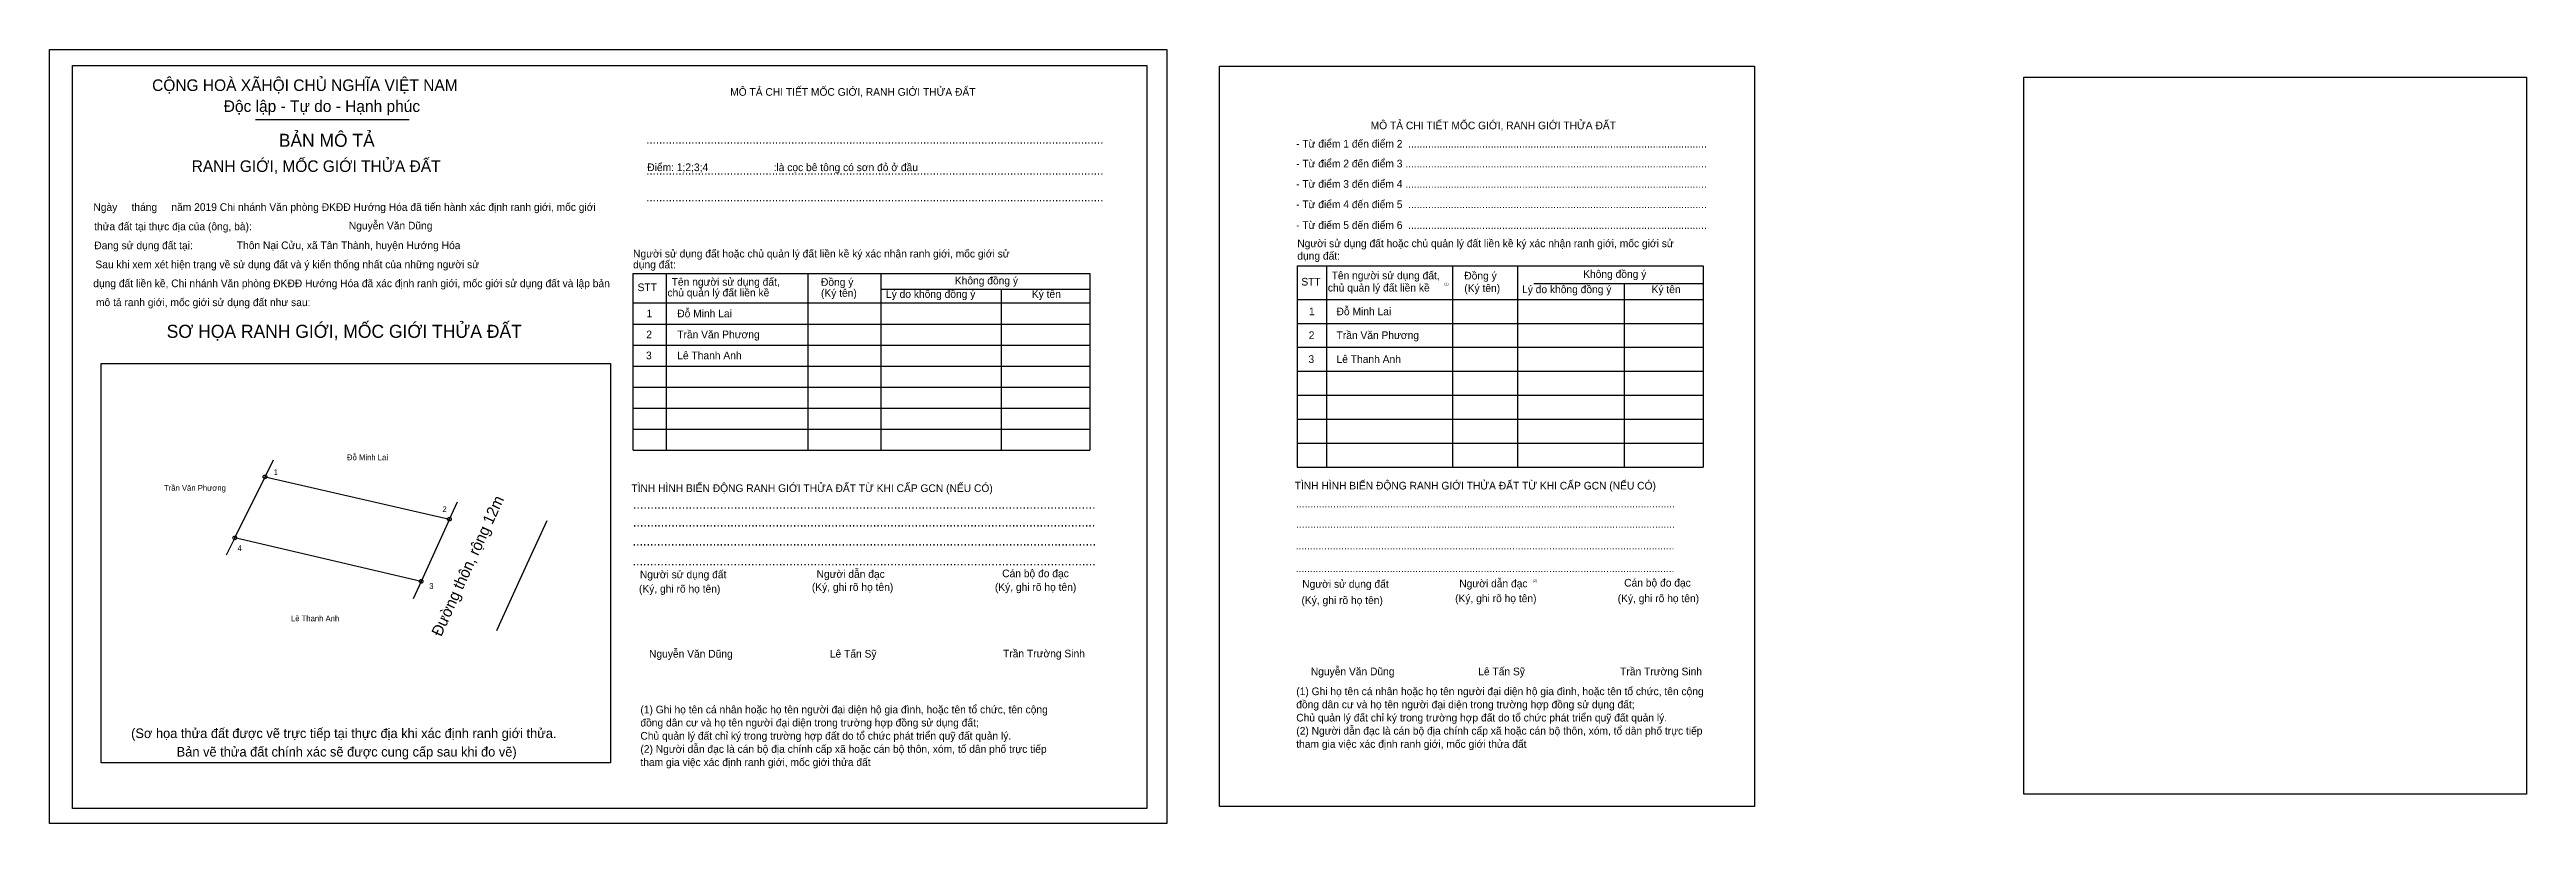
# Model space of a CAD drawing. Extents: x 129 to 540961, y 21 to 1835388.
# Drawn here: x 540628.6 to 540960.6, y 1835284.5 to 1835388.3 of the extents above.
import ezdxf

# ---------------------------------------------------------------- set-up
doc = ezdxf.new("R2010")
doc.units = 0
for name, color, linetype in [('bmtKhungInTrang1', 7, 'Continuous'), ('bmtKhungInTrang2', 7, 'Continuous'), ('bmtNoiDung', 7, 'Continuous'), ('bmtTemplate', 7, 'Continuous'), ('CanhThua', 7, 'Continuous'), ('Level 1', 7, 'Continuous'), ('Level 10', 7, 'Continuous'), ('MocDinhThua', 7, 'Continuous'), ('RauThua', 7, 'Continuous'), ('SoHieuDinhThua', 7, 'Continuous'), ('TenChuLanCan', 7, 'Continuous')]:
    doc.layers.add(name, color=color, linetype=linetype)

msp = doc.modelspace()

# ---------------------------------------------------------------- linework, layer by layer
at = {"layer": 'bmtKhungInTrang1'}
for points in [[(540628.63, 1835388.25), (540778.36, 1835388.25), (540778.36, 1835284.54), (540628.63, 1835284.54)], [(540631.73, 1835386.13), (540775.7, 1835386.13), (540775.7, 1835286.57), (540631.73, 1835286.57)]]:
    msp.add_lwpolyline(points, close=True, dxfattribs=at)
at = {"layer": 'bmtKhungInTrang2'}
msp.add_lwpolyline([(540785.41, 1835386.02), (540857.13, 1835386.02), (540857.13, 1835286.81), (540785.41, 1835286.81)], close=True, dxfattribs=at)
at = {"layer": 'bmtTemplate'}
for p, q in [((540656.25, 1835378.87), (540676.82, 1835378.87)), ((540711.26, 1835358.23), (540711.26, 1835334.56)), ((540730.26, 1835358.23), (540730.26, 1835334.56)), ((540740.03, 1835358.26), (540740.03, 1835334.56)), ((540768.07, 1835358.23), (540768.07, 1835334.56)), ((540799.79, 1835359.26), (540799.79, 1835332.29)), ((540816.67, 1835359.26), (540816.67, 1835332.29)), ((540825.35, 1835359.3), (540825.35, 1835332.29)), ((540827.55, 1835356.89), (540850.27, 1835356.89)), ((540850.27, 1835359.26), (540850.27, 1835332.29)), ((540706.84, 1835354.29), (540768.07, 1835354.29)), ((540740.03, 1835356.15), (540768.07, 1835356.15)), ((540795.86, 1835354.77), (540850.27, 1835354.77)), ((540706.84, 1835351.47), (540768.07, 1835351.47)), ((540795.86, 1835351.56), (540850.27, 1835351.56)), ((540706.84, 1835348.65), (540768.07, 1835348.65)), ((540795.86, 1835348.35), (540850.27, 1835348.35)), ((540706.84, 1835345.83), (540768.07, 1835345.83)), ((540795.86, 1835345.14), (540850.27, 1835345.14)), ((540706.84, 1835343.01), (540768.07, 1835343.01)), ((540706.84, 1835340.19), (540768.07, 1835340.19)), ((540795.86, 1835341.93), (540850.27, 1835341.93)), ((540706.84, 1835337.38), (540768.07, 1835337.38)), ((540795.86, 1835338.72), (540850.27, 1835338.72)), ((540706.84, 1835334.56), (540768.07, 1835334.56)), ((540795.86, 1835335.5), (540850.27, 1835335.5)), ((540795.86, 1835332.29), (540850.27, 1835332.29))]:
    msp.add_line(p, q, dxfattribs=at)
for points in [[(540631.73, 1835386.13), (540775.7, 1835386.13), (540775.7, 1835286.57), (540631.73, 1835286.57)], [(540893.24, 1835384.54), (540960.59, 1835384.54), (540960.59, 1835288.49), (540893.24, 1835288.49)], [(540635.54, 1835292.65), (540635.54, 1835346.19), (540703.8, 1835346.19), (540703.8, 1835292.65)]]:
    msp.add_lwpolyline(points, close=True, dxfattribs=at)
for points in [[(540706.8, 1835358.23), (540768.07, 1835358.23)], [(540706.8, 1835358.23), (540706.8, 1835334.56)], [(540795.83, 1835359.26), (540850.27, 1835359.26)], [(540795.83, 1835359.26), (540795.83, 1835332.29)], [(540839.68, 1835356.86), (540839.68, 1835332.29)], [(540756.16, 1835356.12), (540756.16, 1835334.56)]]:
    msp.add_lwpolyline(points, dxfattribs=at)
at = {"layer": 'CanhThua'}
for p, q in [((540653.46, 1835322.81), (540657.51, 1835330.98)), ((540657.51, 1835330.98), (540682.22, 1835325.32)), ((540682.22, 1835325.32), (540678.43, 1835316.99)), ((540678.43, 1835316.99), (540653.46, 1835322.81))]:
    msp.add_line(p, q, dxfattribs=at)
at = {"layer": 'Level 10'}
for p, q in [((540692.65, 1835319.33), (540695.31, 1835325.16)), ((540688.95, 1835311.2), (540692.65, 1835319.33)), ((540688.95, 1835311.2), (540692.65, 1835319.33)), ((540688.58, 1835310.39), (540688.95, 1835311.2))]:
    msp.add_line(p, q, dxfattribs=at)
at = {"layer": 'MocDinhThua'}
for centre in [(540657.51, 1835330.98), (540682.22, 1835325.32), (540653.46, 1835322.81), (540678.43, 1835316.99)]:
    msp.add_circle(centre, 0.25, dxfattribs=at)
at = {"layer": 'RauThua'}
for p, q in [((540657.51, 1835330.98), (540658.65, 1835333.28)), ((540682.22, 1835325.32), (540683.29, 1835327.66)), ((540653.46, 1835322.81), (540652.32, 1835320.5)), ((540678.43, 1835316.99), (540677.36, 1835314.65))]:
    msp.add_line(p, q, dxfattribs=at)

# ---------------------------------------------------------------- texts
at = {"layer": 'bmtNoiDung'}
for s, height, p in [('Nguyễn Văn Dũng', 1.0263, (540668.74, 1835364.15)), ('Thôn Nại Cửu, xã Tân Thành, huyện Hướng Hóa', 1.0263, (540653.73, 1835361.51)), ('Đỗ Minh Lai ', 1.0263, (540712.76, 1835352.37)), ('1', 1.03, (540797.42, 1835352.65)), ('Đỗ Minh Lai ', 1.0263, (540801.12, 1835352.65)), ('2', 1.03, (540708.61, 1835349.56)), ('1', 1.03, (540708.64, 1835352.37)), ('Trần Văn Phương ', 1.0263, (540712.76, 1835349.56)), ('2', 1.03, (540797.39, 1835349.46)), ('Trần Văn Phương ', 1.0263, (540801.12, 1835349.46)), ('3', 1.03, (540708.57, 1835346.75)), ('Lê Thanh Anh ', 1.0263, (540712.76, 1835346.75)), ('3', 1.03, (540797.35, 1835346.26)), ('Lê Thanh Anh ', 1.0263, (540801.12, 1835346.26)), ('Nguyễn Văn Dũng', 1.0263, (540708.98, 1835306.77)), ('Lê Tấn Sỹ', 1.026, (540733.21, 1835306.77)), ('Trần Trường Sinh', 1.0263, (540756.42, 1835306.8)), ('Nguyễn Văn Dũng', 1.0263, (540797.67, 1835304.4)), ('Lê Tấn Sỹ', 1.026, (540820.11, 1835304.4)), ('Trần Trường Sinh', 1.0263, (540839.13, 1835304.4))]:
    msp.add_text(s, height=height, dxfattribs=at).set_placement(p)
at = {"layer": 'bmtTemplate'}
for s, height, p in [('CỘNG HOÀ XÃHỘI CHỦ NGHĨA VIỆT NAM', 1.5525, (540642.38, 1835382.7)), ('MÔ TẢ CHI TIẾT MỐC GIỚI, RANH GIỚI THỬA ĐẤT', 1.0263, (540719.85, 1835382.06)), ('Độc lập - Tự do - Hạnh phúc', 1.5525, (540651.98, 1835379.89)), ('BẢN MÔ TẢ', 1.747, (540659.36, 1835375.22)), ('MÔ TẢ CHI TIẾT MỐC GIỚI, RANH GIỚI THỬA ĐẤT', 1.0259, (540805.69, 1835377.57)), ('RANH GIỚI, MỐC GIỚI THỬA ĐẤT', 1.5525, (540647.68, 1835371.85)), ('..............................................................................................................................................', 1.16138, (540708.6, 1835375.62)), ('- Từ điểm 1 đến điểm 2  .........................................................................................................', 1.02592, (540795.69, 1835375.12)), ('- Từ điểm 2 đến điểm 3 ..........................................................................................................', 1.02592, (540795.69, 1835372.46)), ('Điểm: 1;2;3;4                       :là cọc bê tông có sơn đỏ ở đầu', 1.0263, (540708.74, 1835371.96)), ('..............................................................................................................................................', 1.16138, (540708.6, 1835371.48)), ('- Từ điểm 3 đến điểm 4 ..........................................................................................................', 1.02592, (540795.69, 1835369.73)), ('Ngày     tháng     năm 2019 Chi nhánh Văn phòng ĐKĐĐ Hướng Hóa đã tiến hành xác định ranh giới, mốc giới ', 1.02631, (540634.51, 1835366.63)), ('..............................................................................................................................................', 1.16138, (540708.6, 1835367.9)), ('- Từ điểm 4 đến điểm 5  .........................................................................................................', 1.02592, (540795.69, 1835367)), ('thửa đất tại thực địa của (ông, bà):', 1.0263, (540634.6, 1835364.04)), ('- Từ điểm 5 đến điểm 6  .........................................................................................................', 1.02592, (540795.69, 1835364.21)), ('Đang sử dụng đất tại:', 1.0263, (540634.63, 1835361.5)), ('Sau khi xem xét hiện trạng về sử dụng đất và ý kiến thống nhất của những người sử ', 1.0263, (540634.78, 1835358.95)), ('dụng đất:', 1.026, (540706.84, 1835358.93)), ('Người sử dụng đất hoặc chủ quản lý đất liền kề ký xác nhận ranh giới, mốc giới sử', 1.0263, (540706.84, 1835360.39)), ('dụng đất:', 1.026, (540795.86, 1835360.1)), ('Người sử dụng đất hoặc chủ quản lý đất liền kề ký xác nhận ranh giới, mốc giới sử', 1.0259, (540795.86, 1835361.77)), ('dụng đất liền kề, Chi nhánh Văn phòng ĐKĐĐ Hướng Hóa đã xác định ranh giới, mốc giới sử dụng đất và lập bản', 1.02631, (540634.49, 1835356.41)), ('STT', 1.026, (540707.44, 1835355.88)), ('Tên người sử dụng đất,', 1.0263, (540712.01, 1835356.61)), ('Đồng ý', 1.026, (540732.02, 1835356.59)), ('Không đồng ý', 1.0263, (540749.96, 1835356.78)), ('STT', 1.026, (540796.4, 1835356.63)), ('chủ quản lý đất liền kề', 1.0259, (540799.95, 1835355.83)), ('Tên người sử dụng đất,', 1.0259, (540800.46, 1835357.47)), ('(1)', 0.342, (540815.56, 1835356.67)), ('Đồng ý', 1.026, (540818.24, 1835357.44)), ('(Ký tên)', 1.026, (540818.24, 1835355.77)), ('Lý do không đồng ý', 1.0259, (540825.98, 1835355.61)), ('Không đồng ý', 1.0259, (540834.17, 1835357.66)), ('mô tả ranh giới, mốc giới sử dụng đất như sau:', 1.0263, (540634.86, 1835353.87)), ('chủ quản lý đất liền kề', 1.0263, (540711.44, 1835355.17)), ('(Ký tên)', 1.026, (540732.02, 1835355.12)), ('Lý do không đồng ý', 1.0263, (540740.73, 1835354.98)), ('Ký tên', 1.026, (540760.28, 1835354.98)), ('Ký tên', 1.026, (540843.34, 1835355.61)), ('SƠ HỌA RANH GIỚI, MỐC GIỚI THỬA ĐẤT', 1.7519, (540644.33, 1835349.62)), ('TÌNH HÌNH BIẾN ĐỘNG RANH GIỚI THỬA ĐẤT TỪ KHI CẤP GCN (NẾU CÓ)', 1.0263, (540706.61, 1835328.96)), ('TÌNH HÌNH BIẾN ĐỘNG RANH GIỚI THỬA ĐẤT TỪ KHI CẤP GCN (NẾU CÓ)', 1.0259, (540795.51, 1835329.3)), ('.....................................................................................................................................', 1.25449, (540706.83, 1835326.73)), ('.....................................................................................................................................', 1.02746, (540795.69, 1835326.89)), ('.....................................................................................................................................', 1.25383, (540706.83, 1835324.33)), ('.....................................................................................................................................', 1.02746, (540795.69, 1835324.16)), ('.....................................................................................................................................', 1.257, (540706.77, 1835321.79)), ('.....................................................................................................................................', 1.02746, (540795.63, 1835321.27)), ('.....................................................................................................................................', 1.25635, (540706.77, 1835319.12)), ('Người sử dụng đất', 1.0263, (540707.75, 1835317.4)), ('Người dẫn đạc', 1.0263, (540731.43, 1835317.46)), ('Cán bộ đo đạc', 1.0263, (540756.31, 1835317.54)), ('.....................................................................................................................................', 1.02746, (540795.63, 1835318.22)), ('Người sử dụng đất', 1.0259, (540796.52, 1835316.13)), ('Người dẫn đạc', 1.0259, (540817.57, 1835316.19)), ('(2)', 0.342, (540827.42, 1835316.9)), ('Cán bộ đo đạc', 1.0259, (540839.67, 1835316.29)), ('(Ký, ghi rõ họ tên)', 1.0263, (540707.63, 1835315.48)), ('(Ký, ghi rõ họ tên)', 1.0263, (540730.8, 1835315.71)), ('(Ký, ghi rõ họ tên)', 1.0263, (540755.33, 1835315.71)), ('(Ký, ghi rõ họ tên)', 1.0259, (540796.42, 1835313.95)), ('(Ký, ghi rõ họ tên)', 1.0259, (540817.01, 1835314.2)), ('(Ký, ghi rõ họ tên)', 1.0259, (540838.8, 1835314.2)), ('(1) Ghi họ tên cá nhân hoặc họ tên người đại diện hộ gia đình, hoặc tên tổ chức, tên cộng', 1.0259, (540707.82, 1835299.3)), ('đồng dân cư và họ tên người đại diện trong trường hợp đồng sử dụng đất;', 1.0259, (540795.72, 1835299.98)), ('(1) Ghi họ tên cá nhân hoặc họ tên người đại diện hộ gia đình, hoặc tên tổ chức, tên cộng', 1.0259, (540795.72, 1835301.74)), ('(Sơ họa thửa đất được vẽ trực tiếp tại thực địa khi xác định ranh giới thửa.', 1.2854, (540639.57, 1835295.99)), ('đồng dân cư và họ tên người đại diện trong trường hợp đồng sử dụng đất;', 1.0259, (540707.82, 1835297.54)), ('Chủ quản lý đất chỉ ký trong trường hợp đất do tổ chức phát triển quỹ đất quản lý.', 1.0259, (540795.72, 1835298.21)), ('(2) Người dẫn đạc là cán bộ địa chính cấp xã hoặc cán bộ thôn, xóm, tổ dân phố trực tiếp', 1.0259, (540795.72, 1835296.45)), ('Bản vẽ thửa đất chính xác sẽ được cung cấp sau khi đo vẽ)', 1.2854, (540645.67, 1835293.51)), ('Chủ quản lý đất chỉ ký trong trường hợp đất do tổ chức phát triển quỹ đất quản lý.', 1.0259, (540707.82, 1835295.77)), ('(2) Người dẫn đạc là cán bộ địa chính cấp xã hoặc cán bộ thôn, xóm, tổ dân phố trực tiếp', 1.0259, (540707.82, 1835294.01)), ('tham gia việc xác định ranh giới, mốc giới thửa đất', 1.0259, (540795.72, 1835294.68)), ('tham gia việc xác định ranh giới, mốc giới thửa đất', 1.0259, (540707.82, 1835292.24))]:
    msp.add_text(s, height=height, dxfattribs=at).set_placement(p)
at = {"layer": 'Level 1'}
msp.add_text('Đường thôn, rộng 12m', height=1.5, rotation=65.4613, dxfattribs=at).set_placement((540681.12, 1835309.49))
at = {"layer": 'SoHieuDinhThua'}
for s, p in [('1', (540658.66, 1835331.23)), ('2', (540681.29, 1835326.28)), ('4', (540653.83, 1835321.06)), ('3', (540679.52, 1835315.98))]:
    msp.add_text(s, height=0.771, dxfattribs=at).set_placement(p)
at = {"layer": 'TenChuLanCan'}
for s, p in [('Đỗ Minh Lai', (540668.5, 1835333.22)), ('Trần Văn Phương', (540643.97, 1835329.12)), ('Lê Thanh Anh', (540660.98, 1835311.64))]:
    msp.add_text(s, height=0.7712, dxfattribs=at).set_placement(p)

doc.saveas('drawing.dxf')
